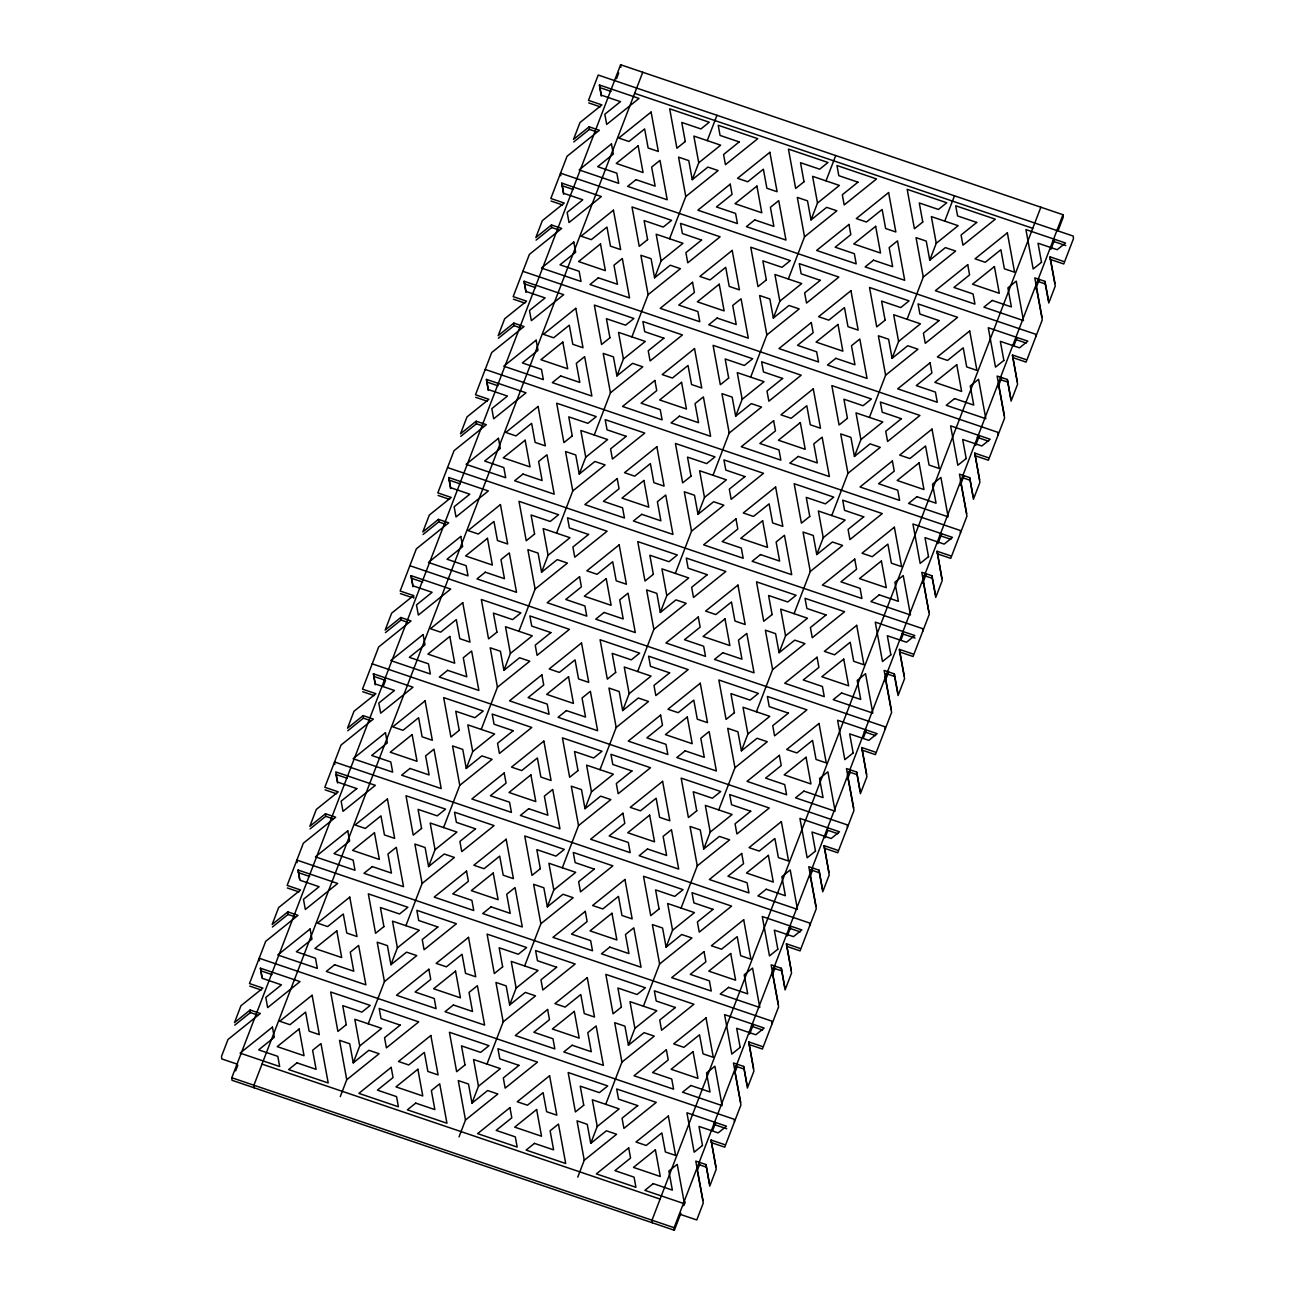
<?xml version="1.0" encoding="UTF-8"?>
<svg xmlns="http://www.w3.org/2000/svg" width="1295" height="1295" viewBox="0 0 1295 1295"><rect width="100%" height="100%" fill="white"/><g stroke="black" fill="none" stroke-linecap="round" stroke-linejoin="round"><path stroke-width="1.5" d="M680.879 1213.269L674.371 1230.25L232.032 1080.289L231.789 1077.731L620.629 64.75L1062.968 214.711L1063.211 217.269L1058.144 230.478M235.658 1070.868L237.827 1065.202M383.369 686.042L385.554 680.377M616.533 78.639L618.702 72.973M642.757 72.245L253.901 1085.226L254.144 1087.784M340.277 1096.622L346.752 1079.739L379.111 1053.742L368.897 1050.277L353.244 1062.855L349.747 1043.786L339.517 1040.322L346.752 1079.739M353.244 1062.855L359.719 1045.971L381.636 1028.359L354.814 1019.262L359.719 1045.971M368.233 1023.811L384.437 981.61L416.78 955.597L406.565 952.149L390.912 964.726L387.415 945.641L377.201 942.177L384.437 981.61M390.912 964.726L397.387 947.843L419.305 930.231L392.482 921.133L397.387 947.843M405.902 925.682L422.105 883.465L454.448 857.468L444.234 854.004L428.58 866.582L425.084 847.513L414.869 844.049L422.105 883.465M428.58 866.582L435.055 849.714L456.973 832.086L430.167 823.005L435.055 849.714M443.57 827.554L459.774 785.337L492.116 759.339L481.902 755.875L466.249 768.453L462.752 749.384L452.538 745.92L459.774 785.337M466.249 768.453L472.724 751.569L494.641 733.957L467.835 724.876L472.724 751.569M481.238 729.409L497.442 687.208L529.784 661.211L519.57 657.747L503.917 670.324L500.42 651.255L490.206 647.791L497.442 687.208M503.917 670.324L510.392 653.441L532.31 635.829L505.503 626.731L510.392 653.441M518.906 631.28L535.11 589.079L567.453 563.082L557.238 559.618L541.585 572.196L538.089 553.111L527.874 549.663L535.11 589.079M541.585 572.196L548.076 555.312L569.978 537.7L543.172 528.603L548.076 555.312M556.575 533.151L572.778 490.951L605.121 464.937L594.907 461.473L579.253 474.067L575.757 454.982L565.543 451.518L572.778 490.951M579.253 474.067L585.745 457.184L607.646 439.572L580.84 430.474L585.745 457.184M594.243 435.023L610.447 392.806L642.789 366.809L632.575 363.345L616.922 375.922L613.425 356.853L603.211 353.389L610.447 392.806M616.922 375.922L623.413 359.039L645.315 341.427L618.508 332.346L623.413 359.039M631.911 336.894L648.115 294.677L680.458 268.68L670.243 265.216L654.59 277.794L651.094 258.725L640.879 255.261L648.115 294.677M654.59 277.794L661.081 260.91L682.983 243.298L656.177 234.217L661.081 260.91M669.58 238.749L685.783 196.549L718.126 170.551L707.912 167.087L692.258 179.665L688.762 160.596L678.548 157.132L685.783 196.549M692.258 179.665L698.75 162.781L720.667 145.169L693.845 136.072L698.75 162.781M707.248 140.621L716.977 115.304M459.029 1136.88L465.504 1119.997L497.863 1094L487.648 1090.536L471.995 1103.113L468.499 1084.044L458.268 1080.58L465.504 1119.997M471.995 1103.113L478.47 1086.23L500.388 1068.618L473.565 1059.52L478.47 1086.23M486.985 1064.069L503.188 1021.868L535.531 995.855L525.317 992.407L509.663 1004.985L506.167 985.9L495.953 982.436L503.188 1021.868M509.663 1004.985L516.138 988.101L538.056 970.489L511.234 961.392L516.138 988.101M524.653 965.941L540.857 923.74L573.199 897.726L562.985 894.262L547.332 906.856L543.835 887.771L533.621 884.307L540.857 923.74M547.332 906.856L553.807 889.973L575.725 872.344L548.902 863.263L553.807 889.973M562.321 867.812L578.525 825.595L610.868 799.598L600.653 796.134L585 808.711L581.504 789.642L571.289 786.178L578.525 825.595M585 808.711L591.475 791.828L613.393 774.216L586.586 765.135L591.475 791.828M599.99 769.667L616.193 727.466L648.536 701.469L638.322 698.005L622.668 710.583L619.172 691.514L608.958 688.05L616.193 727.466M622.668 710.583L629.143 693.699L651.061 676.087L624.255 666.99L629.143 693.699M637.658 671.538L653.862 629.338L686.204 603.341L675.99 599.876L660.337 612.454L656.84 593.385L646.626 589.921L653.862 629.338M660.337 612.454L666.812 595.571L688.73 577.958L661.923 568.861L666.812 595.571M675.326 573.41L691.53 531.209L723.873 505.196L713.658 501.732L698.005 514.325L694.509 495.24L684.294 491.776L691.53 531.209M698.005 514.325L704.496 497.442L726.398 479.83L699.591 470.733L704.496 497.442M712.995 475.281L729.198 433.064L761.541 407.067L751.327 403.603L735.673 416.181L732.177 397.112L721.962 393.648L729.198 433.064M735.673 416.181L742.164 399.297L764.066 381.685L737.26 372.604L742.164 399.297M750.663 377.153L766.867 334.936L799.209 308.938L788.995 305.474L773.342 318.052L769.845 298.983L759.631 295.519L766.867 334.936M773.342 318.052L779.833 301.168L801.734 283.556L774.928 274.475L779.833 301.168M788.331 279.008L804.535 236.807L836.878 210.81L826.663 207.346L811.01 219.923L807.513 200.854L797.299 197.39L804.535 236.807M811.01 219.923L817.501 203.04L839.403 185.428L812.596 176.33L817.501 203.04M826 180.879L835.728 155.562M577.78 1177.139L584.255 1160.255L616.614 1134.258L606.4 1130.794L590.747 1143.372L587.25 1124.303L577.02 1120.839L584.255 1160.255M590.747 1143.372L597.222 1126.488L619.139 1108.876L592.317 1099.779L597.222 1126.488M605.736 1104.327L621.924 1062.127L654.283 1036.13L644.068 1032.665L628.415 1045.243L624.918 1026.158L614.704 1022.71L621.924 1062.127M628.415 1045.243L634.89 1028.359L656.808 1010.747L629.985 1001.65L634.89 1028.359M643.405 1006.199L659.608 963.998L691.951 937.985L681.737 934.521L666.083 947.114L662.587 928.029L652.372 924.565L659.608 963.998M666.083 947.114L672.558 930.231L694.476 912.619L667.653 903.521L672.558 930.231M681.073 908.07L697.277 865.853L729.619 839.856L719.405 836.392L703.752 848.97L700.255 829.901L690.041 826.437L697.277 865.853M703.752 848.97L710.227 832.086L732.144 814.474L705.338 805.393L710.227 832.086M718.741 809.942L734.945 767.725L767.287 741.727L757.073 738.263L741.42 750.841L737.923 731.772L727.709 728.308L734.945 767.725M741.42 750.841L747.895 733.957L769.813 716.345L743.006 707.248L747.895 733.957M756.409 711.797L772.613 669.596L804.956 643.599L794.741 640.135L779.088 652.712L775.592 633.644L765.377 630.179L772.613 669.596M779.088 652.712L785.563 635.829L807.481 618.217L780.675 609.119L785.563 635.829M794.078 613.668L810.281 571.467L842.624 545.454L832.41 541.99L816.756 554.584L813.26 535.499L803.046 532.035L810.281 571.467M816.756 554.584L823.248 537.7L845.149 520.088L818.343 510.991L823.248 537.7M831.746 515.539L847.95 473.322L880.292 447.325L870.078 443.861L854.425 456.439L850.928 437.37L840.714 433.906L847.95 473.322M854.425 456.439L860.916 439.572L882.818 421.943L856.011 412.862L860.916 439.572M869.414 417.411L885.618 375.194L917.961 349.197L907.746 345.733L892.093 358.31L888.597 339.241L878.382 335.777L885.618 375.194M892.093 358.31L898.584 341.427L920.486 323.815L893.679 314.734L898.584 341.427M907.083 319.266L923.286 277.065L955.629 251.068L945.415 247.604L929.761 260.182L926.265 241.113L916.051 237.649L923.286 277.065M929.761 260.182L936.253 243.298L958.154 225.686L931.348 216.589L936.253 243.298M944.751 221.137L954.48 195.82M1040.856 207.216L652 1220.181L652.243 1222.755M674.371 1230.25L674.112 1227.692L1062.968 214.711M683.776 1205.726L685.233 1201.954M697.536 1169.887L699.705 1164.221M712.736 1130.276L715.633 1122.733M735.188 1071.791L737.357 1066.141M749.675 1034.074L753.285 1024.636M772.111 975.588L775.009 968.045M787.328 935.977L790.954 926.54M809.78 877.492L812.661 869.949M824.98 837.881L827.877 830.338M847.432 779.412L850.329 771.869M863.36 737.907L866.258 730.364M885.084 681.316L888.694 671.878M901.012 639.811L903.182 634.161M922.736 583.219L926.346 573.798M937.936 543.609L941.562 534.188M960.388 485.139L964.014 475.702M975.588 445.529L979.214 436.091M998.04 387.043L1001.666 377.606M1013.969 345.538L1016.866 337.995M1035.692 288.947L1039.318 279.526M1050.892 249.336L1054.519 239.915M413.801 598.128L413.558 595.571L400.155 591.022L416.359 548.821L448.701 522.824L438.487 519.36L422.834 531.937L429.325 515.054L451.227 497.442L437.823 492.893L454.027 450.692L486.37 424.679L476.155 421.215L460.502 433.809L466.993 416.925L488.895 399.313L475.492 394.765L491.695 352.548L524.038 326.55L513.824 323.086L498.17 335.664L504.661 318.78L526.563 301.168L513.16 296.62L529.364 254.419L561.706 228.422L551.492 224.958L535.839 237.535L542.33 220.652L564.231 203.04L550.828 198.491L567.032 156.29L599.375 130.293L589.16 126.829L573.507 139.407L579.998 122.523L601.916 104.911L588.497 100.362L598.225 75.045L1073.231 236.078L1073.474 238.636L1063.745 263.97L1050.342 259.421L1050.099 256.847L1063.503 261.396M573.766 141.964L589.419 129.387L589.16 126.829M536.098 240.109L551.735 227.515L551.492 224.958M498.413 338.238L514.066 325.66L513.824 323.086M460.745 436.366L476.398 423.789L476.155 421.215M423.077 534.495L438.73 521.917L438.487 519.36M413.558 595.571L391.64 613.183L385.165 630.066L400.819 617.488L411.033 620.952L378.69 646.95L362.487 689.15L375.89 693.699L353.972 711.311L347.497 728.195L363.15 715.617L373.365 719.081L341.022 745.078L324.818 787.295L338.222 791.828L316.304 809.44L309.829 826.323L325.482 813.746L335.696 817.21L303.354 843.207L287.15 885.424L300.553 889.973L278.635 907.585L272.16 924.468L287.814 911.874L298.028 915.338L265.685 941.352L249.482 983.553L262.885 988.101L240.967 1005.713L234.492 1022.597L250.145 1010.019L260.36 1013.483L228.001 1039.48L221.526 1056.364L221.769 1058.921L237.098 1064.118M385.408 632.624L401.061 620.046L400.819 617.488M347.74 730.768L363.393 718.175L363.15 715.617M310.072 828.897L325.725 816.319L325.482 813.746M272.403 927.026L288.057 914.448L287.814 911.874M234.735 1025.154L250.388 1012.577L250.145 1010.019M634.647 93.353L1032.746 228.308M599.455 85.001L639.034 98.42L606.691 124.417L604.814 114.235L620.467 101.657L601.317 95.166L599.455 85.001L601.252 96.04M599.698 87.558L611.013 91.395M1052.576 241.097L1065.769 245.564M588.739 102.92L600.232 106.821M1048.513 300.44L1045.016 281.371L1034.802 277.907L1042.038 317.324M589.419 129.387L596.218 131.701M1038.46 281.63L1045.259 283.929L1048.772 302.998L1055.247 286.13L1050.342 259.421M561.787 183.129L601.366 196.549L569.023 222.546L567.145 212.38L582.799 199.786L563.649 193.295L561.787 183.129L563.584 194.169M562.03 185.687L573.329 189.523M1016.785 339.857L1026.207 343.062M1004.37 415.452L997.134 376.036L1007.348 379.5L1011.087 401.142L1017.579 384.259L1012.431 354.992L1025.834 359.524M551.071 201.065L562.564 204.95M1012.674 357.549L1026.077 362.098L1042.281 319.881L1036.13 286.373M551.735 227.515L558.55 229.83M1000.776 379.759L1007.591 382.057M522.889 271.302L997.895 432.336L998.137 434.91M524.119 281.258L563.697 294.677L531.355 320.674L529.477 310.509L545.13 297.931L525.98 291.44L524.119 281.258L525.916 292.298M524.362 283.832L535.661 287.652M977.223 437.354L988.538 441.19M966.701 513.581L959.466 474.164L969.68 477.628L973.419 499.271L979.91 482.387L974.763 453.12L988.166 457.669M513.403 299.194L524.896 303.095M975.005 455.678L988.409 460.227L1004.612 418.026L998.461 384.518M514.066 325.66L520.881 327.959M963.108 477.887L969.923 480.202M485.22 369.431L960.226 530.464L960.469 533.038M486.451 379.386L526.029 392.806L493.67 418.819L491.809 408.637L507.462 396.06L488.312 389.568L486.451 379.386L488.247 390.426M486.693 381.96L497.992 385.797M939.555 535.482L950.87 539.319M941.886 578.606L937.094 551.249L950.498 555.798M475.734 397.322L487.228 401.223M937.337 553.807L950.74 558.355L966.944 516.155L960.437 480.672M935.508 594.842L932.011 575.757L921.797 572.293L929.276 614.283L913.072 656.5L899.669 651.952L899.426 649.378L912.829 653.926M476.398 423.789L483.213 426.087M923.74 575.449L932.254 578.331L935.751 597.4L942.242 580.516L937.094 551.249M447.552 467.56L922.542 628.609L922.801 631.167M448.766 477.531L488.361 490.951L456.002 516.948L454.14 506.766L469.794 494.188L450.644 487.697L448.766 477.531L450.579 488.571M449.025 480.089L460.324 483.925M901.887 633.627L915.079 638.095M438.066 495.451L449.559 499.352M897.84 692.971L894.343 673.902L884.129 670.438L891.365 709.854M438.73 521.917L445.545 524.232M886.071 673.578L894.586 676.459L898.082 695.528L904.574 678.645L899.669 651.952M409.867 565.705L884.873 726.738L885.132 729.295M411.098 575.66L450.692 589.079L418.334 615.076L416.472 604.911L432.125 592.317L412.976 585.826L411.098 575.66L412.911 586.7M411.357 578.217L422.656 582.054M864.218 731.756L875.533 735.592M853.696 807.983L846.461 768.566L856.675 772.03L860.414 793.673L866.905 776.79L861.758 747.523L875.161 752.055M400.398 593.596L411.891 597.481M862.001 750.08L875.404 754.629L891.607 712.412L885.1 676.945M401.061 620.046L407.876 622.361M848.403 771.707L856.918 774.588M372.199 663.833L847.205 824.866L847.448 827.44M373.429 673.788L413.024 687.208L380.665 713.205L378.804 703.039L394.457 690.462L375.307 683.954L373.429 673.788L375.242 684.828M373.672 676.346L384.987 680.183M826.55 829.885L837.865 833.721M816.028 906.111L808.792 866.695L819.007 870.159L822.746 891.802L829.221 874.918L824.089 845.651L837.493 850.2M362.729 691.724L374.223 695.609M824.332 848.209L837.735 852.757L853.939 810.557L847.432 775.074M363.393 718.175L370.208 720.489M810.735 869.835L819.249 872.717M347.319 778.311L336.004 774.491L337.558 782.957M788.882 928.013L800.197 931.85M778.36 1004.256L771.124 964.824L781.338 968.288L785.078 989.93L791.553 973.047L786.405 943.78L799.824 948.328M325.061 789.853L336.554 793.754M786.664 946.337L800.067 950.886L816.271 908.685L810.12 875.177M325.725 816.319L332.54 818.618M773.066 967.964L781.581 970.861M298.093 870.046L337.671 883.465L305.329 909.479L303.467 899.297L319.12 886.719L299.971 880.228L298.093 870.046L299.582 879.402M298.336 872.62L309.651 876.456M751.213 1026.142L762.528 1029.978M740.675 1102.385L733.456 1062.968L743.67 1066.416L747.409 1088.059L753.884 1071.175L748.737 1041.908L762.156 1046.457M287.393 887.981L298.886 891.883M748.996 1044.482L762.399 1049.015L778.603 1006.814L772.451 973.306M288.057 914.448L294.871 916.747M735.398 1066.109L743.913 1068.99M260.424 968.191L300.003 981.61L267.66 1007.607L265.799 997.425L281.452 984.847L262.286 978.356L260.424 968.191L261.914 977.531M260.667 970.748L271.982 974.585M713.545 1124.287L726.738 1128.754M703.007 1200.514L695.771 1161.097L705.985 1164.561L709.741 1186.188L716.216 1169.32L711.068 1140.037L724.488 1144.586M249.725 986.11L261.218 990.011M711.311 1142.611L724.731 1147.16L740.934 1104.943L734.783 1071.434M250.388 1012.577L257.203 1014.891M699.429 1164.804L706.244 1167.119M262.011 1064.118L660.11 1199.089M679.535 1214.111L696.775 1219.955L703.266 1203.071L697.471 1171.538M231.789 1077.731L674.112 1227.692M1050.099 256.847L1055.004 283.556M1012.431 354.992L1017.336 381.685M1007.348 379.5L1010.845 398.569M974.763 453.12L979.668 479.83M969.68 477.628L973.176 496.713M922.768 578.8L928.92 612.308M899.426 649.378L904.315 676.087M861.758 747.523L866.646 774.216M856.675 772.03L860.171 791.099M824.089 845.651L828.978 872.344M819.007 870.159L822.503 889.228M786.405 943.78L791.31 970.489M781.338 968.288L784.835 987.373M748.737 1041.908L753.641 1068.618M743.67 1066.416L747.166 1085.501M711.068 1140.037L715.973 1166.746M705.985 1164.561L709.498 1183.63M1045.016 281.371L1045.259 283.929M1035.806 336.765L1035.563 334.207L560.557 173.174L560.8 175.731M932.011 575.757L932.254 578.331M894.343 673.902L894.586 676.459M809.78 925.569L809.537 922.995L334.531 761.962L334.774 764.536M772.111 1023.697L771.869 1021.14L296.863 860.09L297.105 862.664M734.443 1121.826L734.2 1119.269L259.194 958.235L259.437 960.793M620.629 64.75L620.888 67.308M611.467 143.923L579.108 169.92L618.702 183.34L616.825 173.174L597.675 166.683L613.328 154.089L611.467 143.923M651.11 112.05L618.767 138.047L628.981 141.511L644.635 128.933L648.131 148.002L658.346 151.466L651.11 112.05M638.16 145.817L616.242 163.429L643.065 172.526L638.16 145.817M635.991 179.665L627.638 186.367L667.216 199.786L659.981 160.37L651.644 167.087L655.14 186.156L635.991 179.665M685.265 141.511L676.913 148.229L669.677 108.812L709.271 122.232L700.919 128.933L681.769 122.442L685.265 141.511M573.798 242.052L541.439 268.049L581.034 281.468L579.156 271.302L560.007 264.811L575.66 252.234L573.798 242.052M613.441 210.178L581.099 236.192L591.313 239.64L606.966 227.062L610.463 246.147L620.677 249.611L613.441 210.178M600.491 243.946L578.574 261.558L605.38 270.655L600.491 243.946M739.218 141.916L723.565 154.51L725.443 164.675L757.785 138.678L718.207 125.259L720.069 135.425L739.218 141.916M598.322 277.794L589.97 284.511L629.548 297.931L622.312 258.498L613.976 265.216L617.472 284.285L598.322 277.794M647.597 239.64L639.244 246.358L632.009 206.941L671.587 220.36L663.25 227.062L644.101 220.571L647.597 239.64M536.13 340.18L503.771 366.194L543.366 379.613L541.488 369.431L522.338 362.94L537.992 350.362L536.13 340.18M575.773 308.323L543.431 334.32L553.645 337.785L569.298 325.191L572.795 344.276L583.009 347.74L575.773 308.323M730.218 184.181L697.859 210.178L737.454 223.598L735.576 213.432L716.426 206.941L732.08 194.363L730.218 184.181M769.861 152.308L737.519 178.305L747.733 181.769L763.386 169.192L766.883 188.261L777.097 191.725L769.861 152.308M562.823 342.074L540.905 359.702L567.712 368.784L562.823 342.074M756.911 186.075L734.993 203.687L761.8 212.785L756.911 186.075M701.55 240.061L685.897 252.638L687.774 262.804L720.117 236.807L680.539 223.387L682.4 233.553L701.55 240.061M560.654 375.922L552.301 382.64L591.88 396.06L584.644 356.643L576.291 363.345L579.804 382.43L560.654 375.922M754.742 219.923L746.389 226.641L785.968 240.061L778.732 200.628L770.395 207.346L773.892 226.415L754.742 219.923M609.929 337.785L601.576 344.486L594.34 305.07L633.919 318.489L625.582 325.191L606.416 318.7L609.929 337.785M804.017 181.769L795.664 188.487L788.428 149.071L828.023 162.49L819.67 169.192L800.52 162.701L804.017 181.769M498.462 438.325L466.103 464.322L505.697 477.742L503.82 467.56L484.67 461.069L500.323 448.491L498.462 438.325M538.105 406.452L505.762 432.449L515.977 435.913L531.63 423.335L535.126 442.404L545.341 445.868L538.105 406.452M692.55 282.31L660.191 308.323L699.786 321.743L697.908 311.561L678.758 305.07L694.411 292.492L692.55 282.31M732.193 250.437L699.85 276.45L710.065 279.914L725.718 267.32L729.215 286.405L739.429 289.87L732.193 250.437M525.155 440.219L503.237 457.831L530.043 466.912L525.155 440.219M719.243 284.204L697.325 301.816L724.132 310.913L719.243 284.204M663.882 338.189L648.228 350.767L650.106 360.933L682.449 334.936L642.87 321.516L644.732 331.698L663.882 338.189M857.97 182.174L842.317 194.768L844.194 204.934L876.537 178.937L836.958 165.517L838.82 175.683L857.97 182.174M522.97 474.067L514.633 480.769L554.211 494.188L546.976 454.772L538.623 461.473L542.136 480.558L522.97 474.067M717.074 318.052L708.721 324.77L748.3 338.189L741.064 298.773L732.727 305.474L736.224 324.543L717.074 318.052M572.26 435.913L563.908 442.615L556.672 403.198L596.25 416.618L587.914 423.335L568.748 416.844L572.26 435.913M766.349 279.914L757.996 286.616L750.76 247.199L790.338 260.619L782.002 267.32L762.852 260.829L766.349 279.914M460.793 536.454L428.435 562.451L468.029 575.87L466.151 565.705L447.002 559.213L462.655 546.62L460.793 536.454M500.437 504.581L468.094 530.578L478.308 534.042L493.962 521.464L497.458 540.533L507.672 543.997L500.437 504.581M654.881 380.455L622.523 406.452L662.117 419.871L660.24 409.689L641.09 403.198L656.743 390.621L654.881 380.455M694.525 348.582L662.182 374.579L672.396 378.043L688.05 365.465L691.546 384.534L701.76 387.998L694.525 348.582M848.97 224.44L816.611 250.437L856.205 263.856L854.328 253.69L835.178 247.199L850.831 234.622L848.97 224.44M888.613 192.566L856.27 218.564L866.484 222.028L882.138 209.45L885.634 228.519L895.849 231.983L888.613 192.566M487.47 538.348L465.569 555.96L492.375 565.057L487.47 538.348M681.575 382.349L659.657 399.961L686.463 409.042L681.575 382.349M875.663 226.334L853.745 243.946L880.551 253.043L875.663 226.334M626.213 436.318L610.56 448.896L612.422 459.077L644.78 433.064L605.186 419.645L607.064 429.827L626.213 436.318M820.302 280.319L804.648 292.897L806.526 303.062L838.869 277.065L799.29 263.646L801.152 273.812L820.302 280.319M485.301 572.196L476.965 578.897L516.543 592.317L509.307 552.9L500.955 559.618L504.467 578.687L485.301 572.196M679.406 416.181L671.053 422.898L710.631 436.318L703.395 396.901L695.043 403.603L698.555 422.688L679.406 416.181M873.494 260.182L865.141 266.899L904.719 280.319L897.484 240.886L889.147 247.604L892.644 266.673L873.494 260.182M534.592 534.042L526.239 540.76L519.004 501.327L558.582 514.746L550.245 521.464L531.079 514.973L534.592 534.042M728.68 378.043L720.328 384.745L713.092 345.328L752.67 358.747L744.334 365.465L725.168 358.958L728.68 378.043M922.768 222.028L914.416 228.746L907.18 189.329L946.758 202.748L938.422 209.45L919.272 202.959L922.768 222.028M423.109 634.582L390.766 660.579L430.345 673.999L428.483 663.833L409.333 657.342L424.987 644.764L423.109 634.582M462.768 602.709L430.426 628.706L440.64 632.17L456.293 619.593L459.79 638.678L470.004 642.126L462.768 602.709M617.213 478.583L584.854 504.581L624.449 518L622.571 507.834L603.421 501.327L619.075 488.749L617.213 478.583M656.856 446.71L624.514 472.707L634.728 476.172L650.381 463.594L653.878 482.663L664.092 486.127L656.856 446.71M811.301 322.568L778.942 348.582L818.537 362.001L816.659 351.819L797.51 345.328L813.163 332.75L811.301 322.568M850.944 290.695L818.602 316.708L828.816 320.173L844.469 307.579L847.966 326.664L858.18 330.128L850.944 290.695M449.802 636.476L427.9 654.088L454.707 663.186L449.802 636.476M643.906 480.477L621.988 498.089L648.795 507.171L643.906 480.477M837.994 324.462L816.077 342.074L842.883 351.172L837.994 324.462M588.545 534.447L572.892 547.024L574.753 557.206L607.112 531.209L567.518 517.79L569.395 527.955L588.545 534.447M782.633 378.448L766.98 391.025L768.858 401.191L801.2 375.194L761.622 361.774L763.483 371.956L782.633 378.448M976.721 222.432L961.068 235.026L962.946 245.192L995.288 219.195L955.71 205.775L957.572 215.941L976.721 222.432M447.633 670.324L439.296 677.042L478.875 690.462L471.639 651.029L463.286 657.747L466.799 676.816L447.633 670.324M641.721 514.325L633.384 521.027L672.963 534.447L665.727 495.03L657.374 501.732L660.887 520.817L641.721 514.325M835.825 358.31L827.473 365.028L867.051 378.448L859.815 339.031L851.479 345.733L854.975 364.801L835.825 358.31M496.924 632.17L488.571 638.888L481.335 599.472L520.914 612.891L512.561 619.593L493.411 613.102L496.924 632.17M691.012 476.172L682.659 482.873L675.423 443.457L715.002 456.876L706.665 463.594L687.499 457.103L691.012 476.172M885.1 320.173L876.747 326.874L869.512 287.458L909.09 300.877L900.753 307.579L881.587 301.087L885.1 320.173M385.441 732.711L353.098 758.724L392.676 772.144L390.815 761.962L371.665 755.471L387.318 742.893L385.441 732.711M425.1 700.838L392.757 726.851L402.972 730.315L418.625 717.721L422.121 736.806L432.336 740.271L425.1 700.838M579.545 576.712L547.186 602.709L586.781 616.129L584.903 605.963L565.753 599.472L581.406 586.878L579.545 576.712M619.188 544.839L586.845 570.836L597.06 574.3L612.713 561.722L616.21 580.791L626.424 584.255L619.188 544.839M773.633 420.713L741.274 446.71L780.869 460.13L778.991 449.948L759.841 443.457L775.495 430.879L773.633 420.713M813.276 388.84L780.934 414.837L791.148 418.301L806.801 405.723L810.298 424.792L820.512 428.256L813.276 388.84M967.721 264.698L935.362 290.695L974.957 304.115L973.079 293.949L953.929 287.458L969.583 274.88L967.721 264.698M1007.364 232.825L975.022 258.822L985.236 262.286L1000.889 249.708L1004.386 268.793L1014.6 272.241L1007.364 232.825M412.134 734.605L390.232 752.217L417.039 761.314L412.134 734.605M606.222 578.606L584.32 596.218L611.127 605.315L606.222 578.606M800.326 422.607L778.408 440.219L805.215 449.3L800.326 422.607M994.414 266.592L972.496 284.204L999.303 293.301L994.414 266.592M356.789 788.59L341.135 801.168L342.997 811.334L375.356 785.337L335.761 771.917L337.639 782.099L356.789 788.59M550.877 632.575L535.223 645.169L537.085 655.335L569.444 629.338L529.849 615.918L531.727 626.084L550.877 632.575M744.965 476.576L729.312 489.154L731.173 499.336L763.532 473.322L723.937 459.903L725.815 470.085L744.965 476.576M939.053 320.577L923.4 333.155L925.278 343.321L957.62 317.324L918.042 303.904L919.903 314.07L939.053 320.577M409.965 768.453L401.628 775.171L441.207 788.59L433.971 749.174L425.618 755.875L429.131 774.944L409.965 768.453M604.053 612.454L595.716 619.156L635.295 632.575L628.059 593.159L619.706 599.876L623.219 618.945L604.053 612.454M798.157 456.439L789.804 463.157L829.383 476.576L822.147 437.16L813.794 443.861L817.307 462.946L798.157 456.439M992.245 300.44L983.892 307.158L1023.471 320.577L1016.235 281.144L1007.898 287.862L1011.395 306.931L992.245 300.44M459.239 730.315L450.903 737.017L443.667 697.6L483.245 711.02L474.893 717.721L455.743 711.23L459.239 730.315M653.344 574.3L644.991 581.018L637.755 541.585L677.334 555.005L668.997 561.722L649.831 555.231L653.344 574.3M847.432 418.301L839.079 425.003L831.843 385.586L871.422 399.006L863.085 405.723L843.919 399.216L847.432 418.301M1041.52 262.286L1033.167 269.004L1025.931 229.587L1065.51 243.007L1057.173 249.708L1038.023 243.217L1041.52 262.286M347.772 830.856L315.43 856.853L355.008 870.272L353.147 860.09L333.997 853.599L349.65 841.022L347.772 830.856M387.432 798.983L355.089 824.98L365.303 828.444L380.957 815.866L384.453 834.935L394.667 838.399L387.432 798.983M541.86 674.841L509.518 700.838L549.096 714.257L547.235 704.091L528.085 697.6L543.738 685.023L541.86 674.841M581.52 642.967L549.177 668.965L559.391 672.429L575.045 659.851L578.541 678.936L588.756 682.384L581.52 642.967M735.965 518.842L703.606 544.839L743.2 558.258L741.323 548.093L722.173 541.585L737.826 529.007L735.965 518.842M775.608 486.969L743.265 512.966L753.48 516.43L769.133 503.852L772.629 522.921L782.844 526.385L775.608 486.969M930.053 362.827L897.694 388.84L937.289 402.259L935.411 392.077L916.261 385.586L931.914 373.009L930.053 362.827M969.696 330.953L937.353 356.967L947.568 360.431L963.221 347.837L966.717 366.922L976.932 370.386L969.696 330.953M374.465 832.75L352.564 850.362L379.37 859.443L374.465 832.75M568.554 676.735L546.652 694.347L573.458 703.444L568.554 676.735M762.642 520.736L740.74 538.348L767.547 547.429L762.642 520.736M956.746 364.721L934.828 382.333L961.635 391.43L956.746 364.721M513.208 730.72L497.555 743.298L499.417 753.463L531.776 727.466L492.181 714.047L494.059 724.229L513.208 730.72M707.297 574.705L691.643 587.283L693.505 597.464L725.864 571.467L686.269 558.048L688.147 568.214L707.297 574.705M901.385 418.706L885.731 431.284L887.593 441.466L919.952 415.452L880.373 402.033L882.235 412.215L901.385 418.706M372.296 866.598L363.96 873.299L403.538 886.719L396.302 847.302L387.95 854.004L391.446 873.089L372.296 866.598M566.384 710.583L558.048 717.3L597.626 730.72L590.39 691.287L582.038 698.005L585.55 717.074L566.384 710.583M760.473 554.584L752.136 561.285L791.714 574.705L784.479 535.288L776.126 541.99L779.639 561.075L760.473 554.584M954.577 398.569L946.224 405.286L985.803 418.706L978.567 379.289L970.23 385.991L973.727 405.06L954.577 398.569M421.571 828.444L413.234 835.145L405.999 795.729L445.577 809.148L437.224 815.866L418.075 809.359L421.571 828.444M615.675 672.429L607.323 679.147L600.087 639.73L639.665 653.149L631.312 659.851L612.163 653.36L615.675 672.429M809.764 516.43L801.411 523.148L794.175 483.715L833.753 497.134L825.417 503.852L806.251 497.361L809.764 516.43M1003.852 360.431L995.499 367.132L988.263 327.716L1027.841 341.135L1019.505 347.837L1000.339 341.346L1003.852 360.431M310.104 928.984L277.761 954.982L317.34 968.401L315.478 958.235L296.328 951.728L311.982 939.15L310.104 928.984M349.763 897.111L317.421 923.108L327.635 926.572L343.288 913.995L346.785 933.064L356.999 936.528L349.763 897.111M504.192 772.969L471.849 798.983L511.428 812.402L509.566 802.22L490.416 795.729L506.07 783.151L504.192 772.969M543.851 741.096L511.509 767.109L521.723 770.574L537.376 757.98L540.873 777.065L551.087 780.529L543.851 741.096M698.296 616.97L665.938 642.967L705.532 656.387L703.654 646.221L684.505 639.73L700.158 627.136L698.296 616.97M737.94 585.097L705.597 611.094L715.811 614.558L731.465 601.981L734.961 621.05L745.175 624.514L737.94 585.097M892.384 460.971L860.026 486.969L899.62 500.388L897.743 490.206L878.593 483.715L894.246 471.137L892.384 460.971M932.028 429.098L899.685 455.095L909.899 458.559L925.553 445.982L929.049 465.051L939.263 468.515L932.028 429.098M336.797 930.878L314.879 948.49L341.702 957.572L336.797 930.878M530.885 774.863L508.984 792.475L535.79 801.573L530.885 774.863M724.973 618.864L703.072 636.476L729.878 645.574L724.973 618.864M919.078 462.865L897.16 480.477L923.966 489.559L919.078 462.865M475.54 828.849L459.887 841.426L461.748 851.608L494.107 825.595L454.513 812.175L456.39 822.357L475.54 828.849M669.628 672.833L653.975 685.427L655.837 695.593L688.195 669.596L648.601 656.177L650.478 666.342L669.628 672.833M863.716 516.834L848.063 529.412L849.925 539.594L882.283 513.581L842.689 500.161L844.567 510.343L863.716 516.834M334.628 964.726L326.275 971.428L365.87 984.847L358.634 945.431L350.281 952.149L353.778 971.218L334.628 964.726M528.716 808.711L520.38 815.429L559.958 828.849L552.722 789.432L544.369 796.134L547.866 815.202L528.716 808.711M722.804 652.712L714.468 659.414L754.046 672.833L746.81 633.417L738.458 640.135L741.97 659.204L722.804 652.712M916.909 496.713L908.556 503.415L948.134 516.834L940.898 477.418L932.546 484.12L936.058 503.205L916.909 496.713M383.903 926.572L375.566 933.29L368.33 893.858L407.909 907.277L399.556 913.995L380.406 907.504L383.903 926.572M577.991 770.574L569.654 777.275L562.418 737.859L601.997 751.278L593.644 757.98L574.494 751.488L577.991 770.574M772.095 614.558L763.742 621.276L756.507 581.843L796.085 595.279L787.748 601.981L768.582 595.49L772.095 614.558M966.183 458.559L957.831 465.261L950.595 425.845L990.173 439.264L981.837 445.982L962.671 439.474L966.183 458.559M272.436 1027.113L240.093 1053.11L279.671 1066.53L277.81 1056.364L258.66 1049.873L274.313 1037.279L272.436 1027.113M312.095 995.24L279.736 1021.237L289.967 1024.701L305.604 1012.123L309.116 1031.192L319.331 1034.656L312.095 995.24M466.524 871.114L434.181 897.111L473.76 910.531L471.898 900.349L452.748 893.858L468.401 881.28L466.524 871.114M506.183 839.241L473.841 865.238L484.055 868.702L499.708 856.124L503.205 875.193L513.419 878.657L506.183 839.241M660.612 715.099L628.269 741.096L667.848 754.516L665.986 744.35L646.836 737.859L662.49 725.281L660.612 715.099M700.271 683.226L667.929 709.239L678.143 712.687L693.796 700.109L697.293 719.194L707.507 722.659L700.271 683.226M854.716 559.1L822.357 585.097L861.952 598.517L860.074 588.351L840.924 581.843L856.578 569.266L854.716 559.1M894.359 527.227L862.017 553.224L872.231 556.688L887.884 544.11L891.381 563.179L901.595 566.643L894.359 527.227M299.129 1029.007L277.211 1046.619L304.034 1055.716L299.129 1029.007M493.217 873.008L471.315 890.62L498.122 899.701L493.217 873.008M687.305 716.993L665.403 734.605L692.21 743.702L687.305 716.993M881.393 560.994L859.491 578.606L886.298 587.687L881.393 560.994M437.872 926.977L422.219 939.555L424.08 949.737L456.423 923.74L416.844 910.32L418.706 920.486L437.872 926.977M631.96 770.978L616.307 783.556L618.168 793.722L650.527 767.725L610.932 754.305L612.81 764.487L631.96 770.978M826.048 614.963L810.395 627.541L812.256 637.723L844.615 611.726L805.021 598.306L806.898 608.472L826.048 614.963M296.96 1062.855L288.607 1069.557L328.202 1082.976L320.966 1043.56L312.613 1050.277L316.109 1069.346L296.96 1062.855M491.048 906.856L482.695 913.558L522.29 926.977L515.054 887.561L506.701 894.262L510.198 913.347L491.048 906.856M685.136 750.841L676.799 757.559L716.378 770.978L709.142 731.545L700.789 738.263L704.302 757.332L685.136 750.841M879.224 594.842L870.887 601.544L910.466 614.963L903.23 575.547L894.877 582.264L898.39 601.333L879.224 594.842M346.234 1024.701L337.898 1031.419L330.662 992.002L370.24 1005.422L361.888 1012.123L342.738 1005.632L346.234 1024.701M540.323 868.702L531.986 875.404L524.75 835.987L564.329 849.407L555.976 856.124L536.826 849.633L540.323 868.702M734.411 712.687L726.074 719.405L718.838 679.988L758.417 693.408L750.064 700.109L730.914 693.618L734.411 712.687M928.515 556.688L920.162 563.406L912.926 523.973L952.505 537.393L944.168 544.11L925.002 537.619L928.515 556.688M428.855 969.243L396.513 995.24L436.091 1008.659L434.23 998.494L415.08 991.986L430.733 979.408L428.855 969.243M468.515 937.37L436.172 963.367L446.386 966.831L462.04 954.253L465.536 973.322L475.751 976.786L468.515 937.37M622.944 813.228L590.601 839.241L630.179 852.66L628.318 842.478L609.168 835.987L624.821 823.41L622.944 813.228M662.603 781.371L630.26 807.368L640.475 810.832L656.128 798.238L659.624 817.323L669.839 820.787L662.603 781.371M817.048 657.229L784.689 683.226L824.267 696.645L822.406 686.479L803.256 679.988L818.909 667.394L817.048 657.229M856.691 625.356L824.348 651.353L834.563 654.817L850.216 642.239L853.713 661.308L863.927 664.772L856.691 625.356M455.549 971.137L433.631 988.749L460.453 997.846L455.549 971.137M649.637 815.122L627.735 832.75L654.542 841.831L649.637 815.122M843.725 659.123L821.823 676.735L848.63 685.832L843.725 659.123M400.204 1025.106L384.55 1037.7L386.412 1047.865L418.754 1021.868L379.176 1008.449L381.038 1018.615L400.204 1025.106M594.292 869.107L578.638 881.685L580.5 891.866L612.859 865.853L573.264 852.434L575.142 862.616L594.292 869.107M788.38 713.108L772.726 725.686L774.588 735.851L806.947 709.854L767.352 696.435L769.23 706.601L788.38 713.108M453.379 1004.985L445.027 1011.686L484.621 1025.106L477.386 985.689L469.033 992.407L472.529 1011.476L453.379 1004.985M647.468 848.97L639.131 855.687L678.709 869.107L671.474 829.69L663.121 836.392L666.617 855.477L647.468 848.97M841.556 692.971L833.219 699.672L872.798 713.092L865.562 673.675L857.209 680.393L860.722 699.462L841.556 692.971M502.654 966.831L494.318 973.549L487.082 934.116L526.66 947.535L518.308 954.253L499.158 947.762L502.654 966.831M696.742 810.832L688.406 817.534L681.17 778.117L720.748 791.536L712.396 798.238L693.246 791.747L696.742 810.832M890.847 654.817L882.494 661.535L875.258 622.118L914.837 635.537L906.484 642.239L887.334 635.748L890.847 654.817M391.187 1067.371L358.844 1093.369L398.423 1106.788L396.561 1096.622L377.412 1090.131L393.065 1077.553L391.187 1067.371M430.846 1035.498L398.488 1061.495L408.718 1064.959L424.355 1052.382L427.868 1071.451L438.082 1074.915L430.846 1035.498M585.275 911.372L552.933 937.37L592.511 950.789L590.649 940.607L571.5 934.116L587.153 921.538L585.275 911.372M624.935 879.499L592.592 905.496L602.806 908.96L618.46 896.383L621.956 915.452L632.17 918.916L624.935 879.499M779.363 755.357L747.021 781.354L786.599 794.79L784.738 784.608L765.588 778.117L781.241 765.539L779.363 755.357M819.023 723.484L786.68 749.497L796.894 752.945L812.548 740.368L816.044 759.453L826.259 762.917L819.023 723.484M417.88 1069.265L395.962 1086.877L422.785 1095.975L417.88 1069.265M611.968 913.266L590.051 930.878L616.873 939.96L611.968 913.266M806.057 757.251L784.155 774.863L810.961 783.961L806.057 757.251M556.623 967.235L540.97 979.813L542.832 989.995L575.174 963.998L535.596 950.579L537.457 960.744L556.623 967.235M750.712 811.237L735.058 823.814L736.92 833.98L769.279 807.983L729.684 794.563L731.562 804.745L750.712 811.237M415.711 1103.113L407.358 1109.831L446.953 1123.251L439.717 1083.818L431.365 1090.536L434.861 1109.605L415.711 1103.113M609.799 947.114L601.447 953.816L641.041 967.235L633.805 927.819L625.453 934.521L628.949 953.606L609.799 947.114M803.887 791.099L795.551 797.817L835.129 811.237L827.893 771.804L819.541 778.522L823.053 797.591L803.887 791.099M464.986 1064.959L456.649 1071.677L449.414 1032.261L488.992 1045.68L480.639 1052.382L461.489 1045.891L464.986 1064.959M659.074 908.96L650.737 915.662L643.502 876.246L683.08 889.665L674.727 896.383L655.578 889.892L659.074 908.96M853.162 752.945L844.826 759.663L837.59 720.247L877.168 733.666L868.816 740.368L849.666 733.876L853.162 752.945M547.607 1009.501L515.264 1035.498L554.843 1048.918L552.981 1038.752L533.831 1032.261L549.485 1019.667L547.607 1009.501M587.266 977.628L554.924 1003.625L565.138 1007.089L580.791 994.511L584.288 1013.58L594.502 1017.044L587.266 977.628M741.695 853.486L709.352 879.499L748.931 892.919L747.069 882.737L727.919 876.246L743.573 863.668L741.695 853.486M781.354 821.629L749.012 847.626L759.226 851.09L774.879 838.512L778.376 857.581L788.59 861.045L781.354 821.629M574.3 1011.395L552.382 1029.007L579.205 1038.104L574.3 1011.395M768.388 855.38L746.487 873.008L773.293 882.089L768.388 855.38M518.955 1065.364L503.302 1077.958L505.163 1088.124L537.506 1062.127L497.928 1048.707L499.789 1058.873L518.955 1065.364M713.043 909.365L697.39 921.943L699.251 932.125L731.61 906.111L692.016 892.692L693.893 902.874L713.043 909.365M572.131 1045.243L563.778 1051.945L603.373 1065.364L596.137 1025.948L587.784 1032.665L591.281 1051.734L572.131 1045.243M766.219 889.228L757.883 895.946L797.461 909.365L790.225 869.949L781.872 876.65L785.369 895.735L766.219 889.228M621.406 1007.089L613.069 1013.807L605.833 974.374L645.412 987.794L637.059 994.511L617.909 988.02L621.406 1007.089M815.494 851.09L807.157 857.792L799.922 818.375L839.5 831.795L831.147 838.512L811.997 832.005L815.494 851.09M509.939 1107.63L477.596 1133.627L517.174 1147.046L515.313 1136.88L496.163 1130.389L511.816 1117.812L509.939 1107.63M549.598 1075.756L517.239 1101.754L527.453 1105.218L543.107 1092.64L546.62 1111.709L556.834 1115.173L549.598 1075.756M704.027 951.631L671.684 977.628L711.263 991.047L709.401 980.865L690.251 974.374L705.904 961.796L704.027 951.631M743.686 919.758L711.343 945.755L721.558 949.219L737.211 936.641L740.708 955.71L750.922 959.174L743.686 919.758M536.632 1109.524L514.714 1127.136L541.537 1136.233L536.632 1109.524M730.72 953.525L708.802 971.137L735.625 980.218L730.72 953.525M675.375 1007.494L659.722 1020.071L661.583 1030.253L693.926 1004.256L654.347 990.837L656.209 1001.003L675.375 1007.494M534.463 1143.372L526.11 1150.09L565.705 1163.509L558.469 1124.076L550.116 1130.794L553.612 1149.863L534.463 1143.372M728.551 987.373L720.198 994.074L759.793 1007.494L752.557 968.077L744.204 974.779L747.701 993.864L728.551 987.373M583.737 1105.218L575.401 1111.936L568.165 1072.519L607.743 1085.938L599.391 1092.64L580.241 1086.149L583.737 1105.218M777.826 949.219L769.489 955.92L762.253 916.504L801.832 929.923L793.479 936.641L774.329 930.15L777.826 949.219M666.358 1049.759L634.016 1075.756L673.594 1089.176L671.733 1079.01L652.583 1072.519L668.236 1059.925L666.358 1049.759M706.018 1017.886L673.659 1043.883L683.889 1047.347L699.527 1034.77L703.039 1053.839L713.254 1057.303L706.018 1017.886M693.052 1051.653L671.134 1069.265L697.956 1078.363L693.052 1051.653M637.707 1105.622L622.053 1118.216L623.915 1128.382L656.257 1102.385L616.679 1088.966L618.541 1099.131L637.707 1105.622M690.882 1085.501L682.53 1092.203L722.124 1105.622L714.889 1066.206L706.536 1072.924L710.032 1091.993L690.882 1085.501M740.157 1047.347L731.821 1054.065L724.585 1014.632L764.163 1028.052L755.811 1034.77L736.661 1028.279L740.157 1047.347M628.69 1147.888L596.347 1173.885L635.926 1187.305L634.064 1177.139L614.915 1170.648L630.568 1158.07L628.69 1147.888M668.349 1116.015L635.991 1142.012L646.205 1145.476L661.858 1132.898L665.371 1151.983L675.585 1155.431L668.349 1116.015M655.383 1149.782L633.465 1167.394L660.288 1176.491L655.383 1149.782M653.214 1183.63L644.861 1190.348L684.456 1203.767L677.22 1164.334L668.867 1171.052L672.364 1190.121L653.214 1183.63M702.489 1145.476L694.152 1152.194L686.917 1112.777L726.495 1126.197L718.142 1132.898L698.992 1126.407L702.489 1145.476"/></g></svg>
